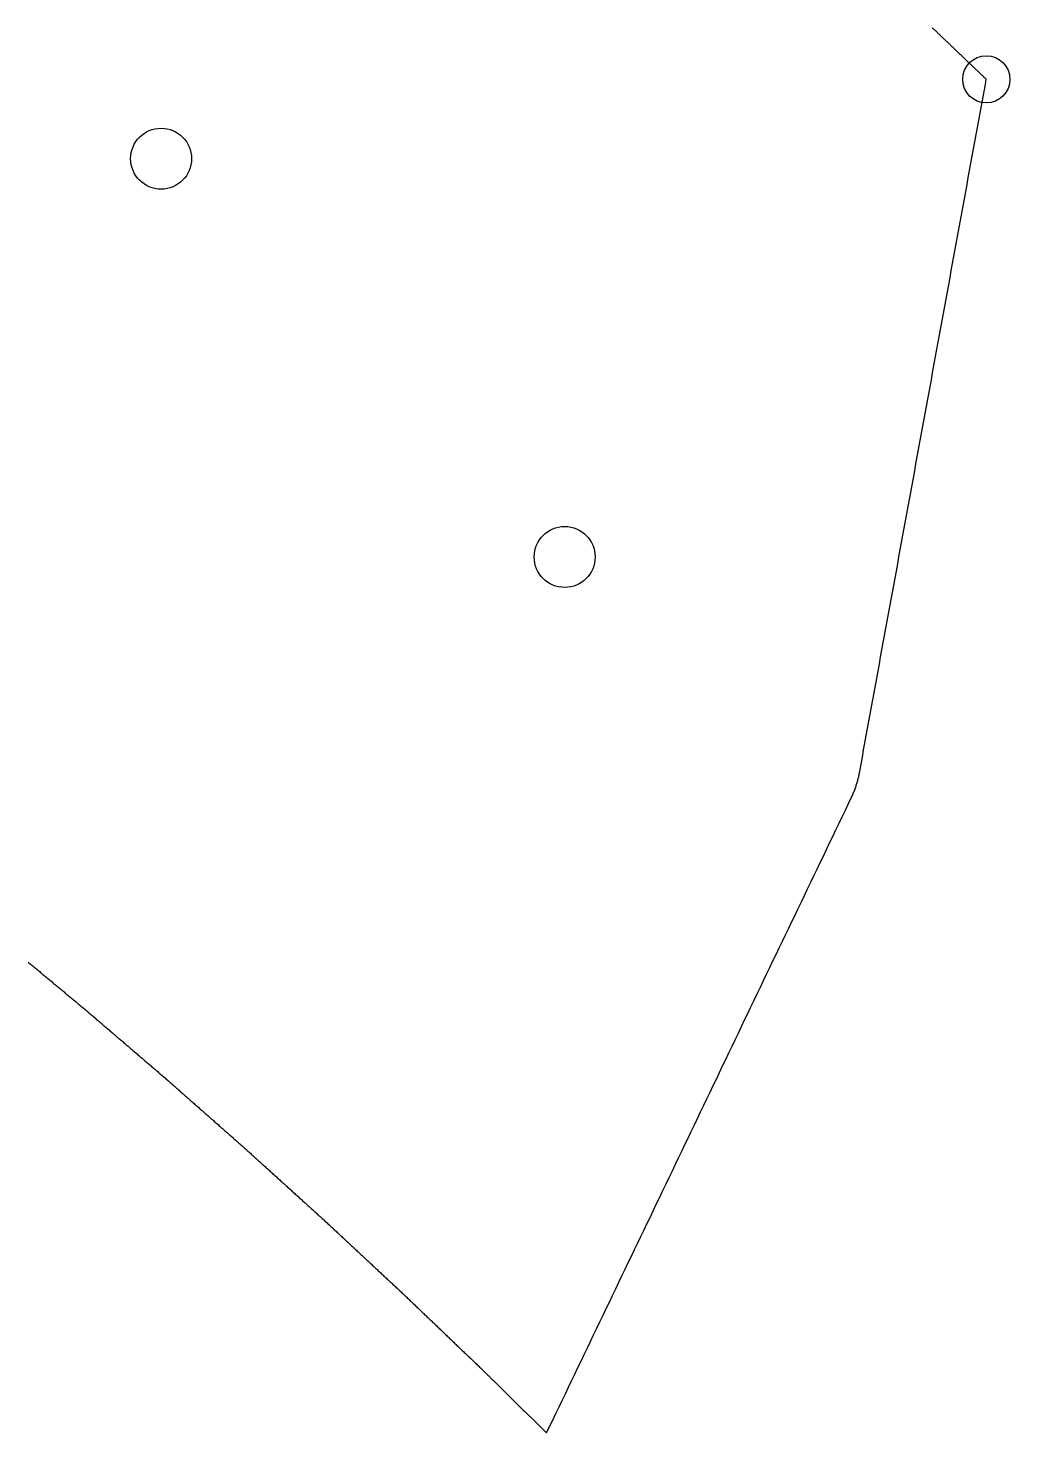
# Model space of a CAD drawing. Extents: x 1 to 322, y 1 to 270.
# Drawn here: x 193.03 to 203.42, y 1.14 to 16 of the extents above; entities that cross this region are included whole.
import ezdxf

# ---------------------------------------------------------------- set-up
doc = ezdxf.new("R2010")
doc.units = 0
doc.layers.get('0').update_dxf_attribs({"linetype": 'CONTINUOUS'})
doc.layers.add('DRILLING', color=3, linetype='CONTINUOUS')
doc.layers.add('RIB_INDICATION', color=1, linetype='CONTINUOUS')

msp = doc.modelspace()

# ---------------------------------------------------------------- linework, layer by layer
for points in [[(201.744, 7.86585, 0), (201.749, 7.87517, 0), (201.753, 7.88455, 0), (201.757, 7.89398, 0), (201.761, 7.90345, 0), (201.765, 7.91297, 0), (201.769, 7.92254, 0), (201.773, 7.93215, 0), (201.777, 7.9418, 0), (201.781, 7.95149, 0), (201.784, 7.96123, 0), (201.788, 7.971, 0), (201.791, 7.9808, 0), (201.794, 7.99064, 0), (201.797, 8.00051, 0), (201.8, 8.01041, 0), (201.803, 8.02035, 0), (201.806, 8.03031, 0), (201.809, 8.04029, 0), (201.811, 8.05031, 0), (201.814, 8.06034, 0), (201.816, 8.0704, 0), (201.819, 8.08047, 0), (201.821, 8.09057, 0), (201.823, 8.10068, 0), (201.825, 8.11081, 0), (201.83, 8.13694, 0), (201.844, 8.21265, 0), (201.858, 8.28836, 0), (201.871, 8.36406, 0), (201.885, 8.43977, 0), (201.899, 8.51548, 0), (201.913, 8.59119, 0), (201.927, 8.66689, 0), (201.941, 8.7426, 0), (201.955, 8.81831, 0), (201.968, 8.89401, 0), (201.982, 8.96972, 0), (201.996, 9.04543, 0), (202.01, 9.12114, 0), (202.024, 9.19684, 0), (202.038, 9.27255, 0), (202.051, 9.34826, 0), (202.065, 9.42396, 0), (202.079, 9.49967, 0), (202.093, 9.57538, 0), (202.107, 9.65109, 0), (202.121, 9.72679, 0), (202.135, 9.8025, 0), (202.148, 9.87821, 0), (202.162, 9.95391, 0), (202.176, 10.0296, 0), (202.19, 10.1053, 0), (202.204, 10.181, 0), (202.218, 10.2567, 0), (202.232, 10.3324, 0), (202.245, 10.4082, 0), (202.259, 10.4839, 0), (202.273, 10.5596, 0), (202.287, 10.6353, 0), (202.301, 10.711, 0), (202.315, 10.7867, 0), (202.328, 10.8624, 0), (202.342, 10.9381, 0), (202.356, 11.0138, 0), (202.37, 11.0895, 0), (202.384, 11.1652, 0), (202.398, 11.2409, 0), (202.412, 11.3166, 0), (202.425, 11.3923, 0), (202.439, 11.4681, 0), (202.453, 11.5438, 0), (202.467, 11.6195, 0), (202.481, 11.6952, 0), (202.495, 11.7709, 0), (202.509, 11.8466, 0), (202.522, 11.9223, 0), (202.536, 11.998, 0), (202.55, 12.0737, 0), (202.564, 12.1494, 0), (202.578, 12.2251, 0), (202.592, 12.3008, 0), (202.605, 12.3765, 0), (202.619, 12.4522, 0), (202.633, 12.528, 0), (202.647, 12.6037, 0), (202.661, 12.6794, 0), (202.675, 12.7551, 0), (202.689, 12.8308, 0), (202.702, 12.9065, 0), (202.716, 12.9822, 0), (202.73, 13.0579, 0), (202.744, 13.1336, 0), (202.758, 13.2093, 0), (202.772, 13.285, 0), (202.786, 13.3607, 0), (202.799, 13.4364, 0), (202.813, 13.5121, 0), (202.827, 13.5879, 0), (202.841, 13.6636, 0), (202.855, 13.7393, 0), (202.869, 13.815, 0), (202.883, 13.8907, 0), (202.896, 13.9664, 0), (202.91, 14.0421, 0), (202.924, 14.1178, 0), (202.938, 14.1935, 0), (202.952, 14.2692, 0), (202.966, 14.3449, 0), (202.979, 14.4206, 0), (202.993, 14.4963, 0), (203.007, 14.572, 0), (203.021, 14.6478, 0), (203.035, 14.7235, 0), (203.049, 14.7992, 0), (203.063, 14.8749, 0), (203.076, 14.9506, 0), (203.09, 15.0263, 0), (203.104, 15.102, 0), (203.118, 15.1777, 0), (203.132, 15.2534, 0), (203.146, 15.3291, 0), (203.16, 15.4048, 0), (203.168, 15.461, 0), (203.161, 15.4673, 0), (203.155, 15.4735, 0), (203.148, 15.4798, 0), (203.142, 15.486, 0), (203.135, 15.4923, 0), (203.128, 15.4985, 0), (203.122, 15.5048, 0), (203.115, 15.511, 0), (203.109, 15.5173, 0), (203.102, 15.5235, 0), (203.096, 15.5298, 0), (203.089, 15.536, 0), (203.083, 15.5423, 0), (203.076, 15.5485, 0), (203.07, 15.5548, 0), (203.063, 15.561, 0), (203.057, 15.5673, 0), (203.05, 15.5735, 0), (203.043, 15.5798, 0), (203.037, 15.586, 0), (203.03, 15.5923, 0), (203.024, 15.5985, 0), (203.017, 15.6047, 0), (203.011, 15.611, 0), (203.004, 15.6172, 0), (202.998, 15.6235, 0), (202.991, 15.6297, 0), (202.985, 15.636, 0), (202.978, 15.6422, 0), (202.972, 15.6485, 0), (202.965, 15.6547, 0), (202.958, 15.661, 0), (202.952, 15.6672, 0), (202.945, 15.6735, 0), (202.939, 15.6797, 0), (202.932, 15.686, 0), (202.926, 15.6922, 0), (202.919, 15.6985, 0), (202.913, 15.7047, 0), (202.906, 15.711, 0), (202.9, 15.7172, 0), (202.893, 15.7235, 0), (202.887, 15.7297, 0), (202.88, 15.736, 0), (202.873, 15.7422, 0), (202.867, 15.7484, 0), (202.86, 15.7547, 0), (202.854, 15.7609, 0), (202.847, 15.7672, 0), (202.841, 15.7734, 0), (202.834, 15.7797, 0), (202.828, 15.7859, 0), (202.821, 15.7922, 0), (202.815, 15.7984, 0), (202.808, 15.8047, 0), (202.802, 15.8109, 0), (202.795, 15.8172, 0), (202.788, 15.8234, 0), (202.782, 15.8297, 0), (202.775, 15.8359, 0), (202.769, 15.8422, 0), (202.762, 15.8484, 0), (202.756, 15.8547, 0), (202.749, 15.8609, 0), (202.743, 15.8672, 0), (202.736, 15.8734, 0), (202.73, 15.8797, 0), (202.723, 15.8859, 0), (202.717, 15.8921, 0), (202.71, 15.8984, 0), (202.703, 15.9046, 0), (202.697, 15.9109, 0), (202.69, 15.9171, 0), (202.684, 15.9234, 0), (202.677, 15.9296, 0), (202.671, 15.9359, 0), (202.664, 15.9421, 0), (202.658, 15.9484, 0), (202.651, 15.9546, 0), (202.645, 15.9609, 0), (202.638, 15.9671, 0), (202.632, 15.9734, 0), (202.625, 15.9796, 0), (202.618, 15.9859, 0), (202.612, 15.9921, 0), (202.605, 15.9984, 0), (202.599, 16.0046, 0)], [(193.028, 6.12011, 0), (193.037, 6.11282, 0), (193.046, 6.10554, 0), (193.054, 6.09825, 0), (193.063, 6.09096, 0), (193.072, 6.08368, 0), (193.081, 6.07639, 0), (193.089, 6.0691, 0), (193.098, 6.06182, 0), (193.107, 6.05453, 0), (193.116, 6.04724, 0), (193.124, 6.03996, 0), (193.133, 6.03267, 0), (193.142, 6.02539, 0), (193.151, 6.0181, 0), (193.159, 6.01081, 0), (193.168, 6.00353, 0), (193.177, 5.99624, 0), (193.186, 5.98895, 0), (193.194, 5.98167, 0), (193.203, 5.97438, 0), (193.212, 5.96709, 0), (193.221, 5.95981, 0), (193.229, 5.95252, 0), (193.238, 5.94523, 0), (193.247, 5.93795, 0), (193.256, 5.93066, 0), (193.264, 5.92338, 0), (193.273, 5.91609, 0), (193.282, 5.9088, 0), (193.291, 5.90152, 0), (193.299, 5.89423, 0), (193.308, 5.88694, 0), (193.317, 5.87966, 0), (193.326, 5.87237, 0), (193.335, 5.86508, 0), (193.343, 5.8578, 0), (193.352, 5.85051, 0), (193.361, 5.84323, 0), (193.37, 5.83594, 0), (193.378, 5.82865, 0), (193.387, 5.82137, 0), (193.396, 5.81408, 0), (193.405, 5.80679, 0), (193.413, 5.79951, 0), (193.422, 5.79222, 0), (193.431, 5.78493, 0), (193.44, 5.77765, 0), (193.448, 5.77036, 0), (193.457, 5.76308, 0), (193.466, 5.75579, 0), (193.475, 5.7485, 0), (193.483, 5.74122, 0), (193.492, 5.73393, 0), (193.501, 5.72664, 0), (193.51, 5.71936, 0), (193.518, 5.71207, 0), (193.527, 5.70478, 0), (193.536, 5.6975, 0), (193.545, 5.69021, 0), (193.553, 5.68293, 0), (193.562, 5.67564, 0), (193.571, 5.66835, 0), (193.58, 5.66107, 0), (193.588, 5.65378, 0), (193.597, 5.64649, 0), (193.606, 5.63921, 0), (193.615, 5.63192, 0), (193.624, 5.62463, 0), (193.632, 5.61735, 0), (193.641, 5.60993, 0), (193.65, 5.60246, 0), (193.658, 5.59499, 0), (193.667, 5.58752, 0), (193.676, 5.58005, 0), (193.685, 5.57259, 0), (193.693, 5.56512, 0), (193.702, 5.55765, 0), (193.711, 5.55018, 0), (193.719, 5.54271, 0), (193.728, 5.53525, 0), (193.737, 5.52778, 0), (193.746, 5.52031, 0), (193.754, 5.51284, 0), (193.763, 5.50537, 0), (193.772, 5.4979, 0), (193.781, 5.49044, 0), (193.789, 5.48297, 0), (193.798, 5.4755, 0), (193.807, 5.46803, 0), (193.815, 5.46056, 0), (193.824, 5.4531, 0), (193.833, 5.44563, 0), (193.842, 5.43816, 0), (193.85, 5.43069, 0), (193.859, 5.42322, 0), (193.868, 5.41576, 0), (193.876, 5.40829, 0), (193.885, 5.40082, 0), (193.894, 5.39335, 0), (193.903, 5.38588, 0), (193.911, 5.37841, 0), (193.92, 5.37095, 0), (193.929, 5.36348, 0), (193.937, 5.35601, 0), (193.946, 5.34854, 0), (193.955, 5.34107, 0), (193.964, 5.33361, 0), (193.972, 5.32614, 0), (193.981, 5.31867, 0), (193.99, 5.3112, 0), (193.999, 5.30373, 0), (194.007, 5.29627, 0), (194.016, 5.2888, 0), (194.025, 5.28133, 0), (194.033, 5.27386, 0), (194.042, 5.26639, 0), (194.051, 5.25892, 0), (194.06, 5.25146, 0), (194.068, 5.24399, 0), (194.077, 5.23652, 0), (194.086, 5.22905, 0), (194.094, 5.22158, 0), (194.103, 5.21412, 0), (194.112, 5.20665, 0), (194.121, 5.19918, 0), (194.129, 5.19171, 0), (194.138, 5.18424, 0), (194.147, 5.17678, 0), (194.155, 5.16931, 0), (194.164, 5.16184, 0), (194.173, 5.15437, 0), (194.182, 5.1469, 0), (194.19, 5.13943, 0), (194.199, 5.13197, 0), (194.208, 5.1245, 0), (194.216, 5.11703, 0), (194.225, 5.10956, 0), (194.234, 5.10209, 0), (194.243, 5.09463, 0), (194.251, 5.08716, 0), (194.26, 5.07969, 0), (194.269, 5.07222, 0), (194.278, 5.06475, 0), (194.286, 5.05729, 0), (194.295, 5.04982, 0), (194.304, 5.04235, 0), (194.312, 5.03488, 0), (194.321, 5.02741, 0), (194.33, 5.01994, 0), (194.339, 5.01248, 0), (194.347, 5.00501, 0), (194.356, 4.99754, 0), (194.365, 4.99007, 0), (194.373, 4.9826, 0), (194.382, 4.97514, 0), (194.391, 4.96767, 0), (194.4, 4.9602, 0), (194.408, 4.95273, 0), (194.417, 4.94526, 0), (194.426, 4.9378, 0), (194.434, 4.93033, 0), (194.443, 4.92286, 0), (194.452, 4.91539, 0), (194.461, 4.90792, 0), (194.469, 4.90045, 0), (194.478, 4.89299, 0), (194.487, 4.88538, 0), (194.495, 4.87773, 0), (194.504, 4.87008, 0), (194.513, 4.86242, 0), (194.521, 4.85477, 0), (194.53, 4.84712, 0), (194.539, 4.83947, 0), (194.548, 4.83182, 0), (194.556, 4.82417, 0), (194.565, 4.81652, 0), (194.574, 4.80887, 0), (194.582, 4.80122, 0), (194.591, 4.79357, 0), (194.6, 4.78592, 0), (194.608, 4.77827, 0), (194.617, 4.77062, 0), (194.626, 4.76297, 0), (194.634, 4.75532, 0), (194.643, 4.74767, 0), (194.652, 4.74002, 0), (194.66, 4.73237, 0), (194.669, 4.72472, 0), (194.678, 4.71707, 0), (194.686, 4.70942, 0), (194.695, 4.70177, 0), (194.704, 4.69411, 0), (194.712, 4.68646, 0), (194.721, 4.67881, 0), (194.73, 4.67116, 0), (194.739, 4.66351, 0), (194.747, 4.65586, 0), (194.756, 4.64821, 0), (194.765, 4.64056, 0), (194.773, 4.63291, 0), (194.782, 4.62526, 0), (194.791, 4.61761, 0), (194.799, 4.60996, 0), (194.808, 4.60231, 0), (194.817, 4.59466, 0), (194.825, 4.58701, 0), (194.834, 4.57936, 0), (194.843, 4.57171, 0), (194.851, 4.56406, 0), (194.86, 4.55641, 0), (194.869, 4.54876, 0), (194.877, 4.54111, 0), (194.886, 4.53346, 0), (194.895, 4.5258, 0), (194.903, 4.51815, 0), (194.912, 4.5105, 0), (194.921, 4.50285, 0), (194.93, 4.4952, 0), (194.938, 4.48755, 0), (194.947, 4.4799, 0), (194.956, 4.47225, 0), (194.964, 4.4646, 0), (194.973, 4.45695, 0), (194.982, 4.4493, 0), (194.99, 4.44165, 0), (194.999, 4.434, 0), (195.008, 4.42635, 0), (195.016, 4.4187, 0), (195.025, 4.41105, 0), (195.034, 4.4034, 0), (195.042, 4.39575, 0), (195.051, 4.3881, 0), (195.06, 4.38045, 0), (195.068, 4.3728, 0), (195.077, 4.36515, 0), (195.086, 4.35749, 0), (195.094, 4.34984, 0), (195.103, 4.34219, 0), (195.112, 4.33454, 0), (195.12, 4.32689, 0), (195.129, 4.31924, 0), (195.138, 4.31159, 0), (195.147, 4.30394, 0), (195.155, 4.29629, 0), (195.164, 4.28864, 0), (195.173, 4.28099, 0), (195.181, 4.27334, 0), (195.19, 4.26569, 0), (195.199, 4.25804, 0), (195.207, 4.25039, 0), (195.216, 4.24274, 0), (195.225, 4.23509, 0), (195.233, 4.22744, 0), (195.242, 4.21979, 0), (195.251, 4.21214, 0), (195.259, 4.20449, 0), (195.268, 4.19684, 0), (195.277, 4.18919, 0), (195.285, 4.18153, 0), (195.294, 4.17388, 0), (195.303, 4.16623, 0), (195.311, 4.15858, 0), (195.32, 4.15093, 0), (195.329, 4.14313, 0), (195.337, 4.1353, 0), (195.346, 4.12747, 0), (195.355, 4.11963, 0), (195.363, 4.1118, 0), (195.372, 4.10397, 0), (195.381, 4.09613, 0), (195.389, 4.0883, 0), (195.398, 4.08047, 0), (195.407, 4.07263, 0), (195.415, 4.0648, 0), (195.424, 4.05697, 0), (195.433, 4.04913, 0), (195.441, 4.0413, 0), (195.45, 4.03347, 0), (195.458, 4.02563, 0), (195.467, 4.0178, 0), (195.476, 4.00997, 0), (195.484, 4.00213, 0), (195.493, 3.9943, 0), (195.502, 3.98647, 0), (195.51, 3.97863, 0), (195.519, 3.9708, 0), (195.528, 3.96297, 0), (195.536, 3.95513, 0), (195.545, 3.9473, 0), (195.554, 3.93947, 0), (195.562, 3.93163, 0), (195.571, 3.9238, 0), (195.579, 3.91597, 0), (195.588, 3.90813, 0), (195.597, 3.9003, 0), (195.605, 3.89247, 0), (195.614, 3.88463, 0), (195.623, 3.8768, 0), (195.631, 3.86897, 0), (195.64, 3.86113, 0), (195.649, 3.8533, 0), (195.657, 3.84547, 0), (195.666, 3.83763, 0), (195.675, 3.8298, 0), (195.683, 3.82197, 0), (195.692, 3.81413, 0), (195.7, 3.8063, 0), (195.709, 3.79847, 0), (195.718, 3.79063, 0), (195.726, 3.7828, 0), (195.735, 3.77497, 0), (195.744, 3.76713, 0), (195.752, 3.7593, 0), (195.761, 3.75147, 0), (195.77, 3.74363, 0), (195.778, 3.7358, 0), (195.787, 3.72797, 0), (195.796, 3.72013, 0), (195.804, 3.7123, 0), (195.813, 3.70447, 0), (195.821, 3.69663, 0), (195.83, 3.6888, 0), (195.839, 3.68097, 0), (195.847, 3.67313, 0), (195.856, 3.6653, 0), (195.865, 3.65747, 0), (195.873, 3.64963, 0), (195.882, 3.6418, 0), (195.891, 3.63397, 0), (195.899, 3.62613, 0), (195.908, 3.6183, 0), (195.917, 3.61047, 0), (195.925, 3.60263, 0), (195.934, 3.5948, 0), (195.942, 3.58697, 0), (195.951, 3.57913, 0), (195.96, 3.5713, 0), (195.968, 3.56347, 0), (195.977, 3.55563, 0), (195.986, 3.5478, 0), (195.994, 3.53997, 0), (196.003, 3.53213, 0), (196.012, 3.5243, 0), (196.02, 3.51647, 0), (196.029, 3.50863, 0), (196.038, 3.5008, 0), (196.046, 3.49297, 0), (196.055, 3.48513, 0), (196.063, 3.4773, 0), (196.072, 3.46947, 0), (196.081, 3.46163, 0), (196.089, 3.4538, 0), (196.098, 3.44597, 0), (196.107, 3.43813, 0), (196.115, 3.4303, 0), (196.124, 3.42247, 0), (196.133, 3.41463, 0), (196.141, 3.4068, 0), (196.15, 3.39897, 0), (196.159, 3.39113, 0), (196.167, 3.38314, 0), (196.176, 3.37513, 0), (196.184, 3.36711, 0), (196.193, 3.35909, 0), (196.202, 3.35108, 0), (196.21, 3.34306, 0), (196.219, 3.33504, 0), (196.227, 3.32703, 0), (196.236, 3.31901, 0), (196.245, 3.31099, 0), (196.253, 3.30298, 0), (196.262, 3.29496, 0), (196.27, 3.28694, 0), (196.279, 3.27893, 0), (196.288, 3.27091, 0), (196.296, 3.26289, 0), (196.305, 3.25488, 0), (196.313, 3.24686, 0), (196.322, 3.23884, 0), (196.331, 3.23083, 0), (196.339, 3.22281, 0), (196.348, 3.21479, 0), (196.356, 3.20678, 0), (196.365, 3.19876, 0), (196.374, 3.19074, 0), (196.382, 3.18273, 0), (196.391, 3.17471, 0), (196.399, 3.16669, 0), (196.408, 3.15868, 0), (196.417, 3.15066, 0), (196.425, 3.14264, 0), (196.434, 3.13463, 0), (196.442, 3.12661, 0), (196.451, 3.11859, 0), (196.46, 3.11057, 0), (196.468, 3.10256, 0), (196.477, 3.09454, 0), (196.486, 3.08652, 0), (196.494, 3.07851, 0), (196.503, 3.07049, 0), (196.511, 3.06247, 0), (196.52, 3.05446, 0), (196.529, 3.04644, 0), (196.537, 3.03842, 0), (196.546, 3.03041, 0), (196.554, 3.02239, 0), (196.563, 3.01437, 0), (196.572, 3.00636, 0), (196.58, 2.99834, 0), (196.589, 2.99032, 0), (196.597, 2.98231, 0), (196.606, 2.97429, 0), (196.615, 2.96627, 0), (196.623, 2.95826, 0), (196.632, 2.95024, 0), (196.64, 2.94222, 0), (196.649, 2.93421, 0), (196.658, 2.92619, 0), (196.666, 2.91817, 0), (196.675, 2.91016, 0), (196.683, 2.90214, 0), (196.692, 2.89412, 0), (196.701, 2.88611, 0), (196.709, 2.87809, 0), (196.718, 2.87007, 0), (196.726, 2.86206, 0), (196.735, 2.85404, 0), (196.744, 2.84602, 0), (196.752, 2.83801, 0), (196.761, 2.82999, 0), (196.769, 2.82197, 0), (196.778, 2.81396, 0), (196.787, 2.80594, 0), (196.795, 2.79792, 0), (196.804, 2.78991, 0), (196.812, 2.78189, 0), (196.821, 2.77387, 0), (196.83, 2.76586, 0), (196.838, 2.75784, 0), (196.847, 2.74982, 0), (196.855, 2.74181, 0), (196.864, 2.73379, 0), (196.873, 2.72577, 0), (196.881, 2.71776, 0), (196.89, 2.70974, 0), (196.899, 2.70172, 0), (196.907, 2.6937, 0), (196.916, 2.68569, 0), (196.924, 2.67767, 0), (196.933, 2.66965, 0), (196.942, 2.66164, 0), (196.95, 2.65362, 0), (196.959, 2.6456, 0), (196.967, 2.63759, 0), (196.976, 2.62957, 0), (196.985, 2.62155, 0), (196.993, 2.61354, 0), (197.002, 2.60536, 0), (197.01, 2.59716, 0), (197.019, 2.58896, 0), (197.027, 2.58076, 0), (197.036, 2.57255, 0), (197.045, 2.56435, 0), (197.053, 2.55615, 0), (197.062, 2.54795, 0), (197.07, 2.53975, 0), (197.079, 2.53155, 0), (197.087, 2.52335, 0), (197.096, 2.51515, 0), (197.105, 2.50695, 0), (197.113, 2.49875, 0), (197.122, 2.49055, 0), (197.13, 2.48235, 0), (197.139, 2.47415, 0), (197.147, 2.46595, 0), (197.156, 2.45775, 0), (197.164, 2.44955, 0), (197.173, 2.44134, 0), (197.182, 2.43314, 0), (197.19, 2.42494, 0), (197.199, 2.41674, 0), (197.207, 2.40854, 0), (197.216, 2.40034, 0), (197.224, 2.39214, 0), (197.233, 2.38394, 0), (197.242, 2.37574, 0), (197.25, 2.36754, 0), (197.259, 2.35934, 0), (197.267, 2.35114, 0), (197.276, 2.34294, 0), (197.284, 2.33474, 0), (197.293, 2.32654, 0), (197.302, 2.31833, 0), (197.31, 2.31013, 0), (197.319, 2.30193, 0), (197.327, 2.29373, 0), (197.336, 2.28553, 0), (197.344, 2.27733, 0), (197.353, 2.26913, 0), (197.361, 2.26093, 0), (197.37, 2.25273, 0), (197.379, 2.24453, 0), (197.387, 2.23633, 0), (197.396, 2.22813, 0), (197.404, 2.21993, 0), (197.413, 2.21173, 0), (197.421, 2.20353, 0), (197.43, 2.19533, 0), (197.439, 2.18712, 0), (197.447, 2.17892, 0), (197.456, 2.17072, 0), (197.464, 2.16252, 0), (197.473, 2.15432, 0), (197.481, 2.14612, 0), (197.49, 2.13792, 0), (197.499, 2.12972, 0), (197.507, 2.12152, 0), (197.516, 2.11332, 0), (197.524, 2.10512, 0), (197.533, 2.09692, 0), (197.541, 2.08872, 0), (197.55, 2.08052, 0), (197.559, 2.07232, 0), (197.567, 2.06411, 0), (197.576, 2.05591, 0), (197.584, 2.04771, 0), (197.593, 2.03951, 0), (197.601, 2.03131, 0), (197.61, 2.02311, 0), (197.618, 2.01491, 0), (197.627, 2.00671, 0), (197.636, 1.99851, 0), (197.644, 1.99031, 0), (197.653, 1.98211, 0), (197.661, 1.97391, 0), (197.67, 1.96571, 0), (197.678, 1.95751, 0), (197.687, 1.94931, 0), (197.696, 1.94111, 0), (197.704, 1.9329, 0), (197.713, 1.9247, 0), (197.721, 1.9165, 0), (197.73, 1.9083, 0), (197.738, 1.9001, 0), (197.747, 1.8919, 0), (197.756, 1.8837, 0), (197.764, 1.8755, 0), (197.773, 1.8673, 0), (197.781, 1.8591, 0), (197.79, 1.8509, 0), (197.798, 1.8427, 0), (197.807, 1.8345, 0), (197.815, 1.8263, 0), (197.824, 1.8181, 0), (197.831, 1.811, 0), (197.838, 1.80398, 0), (197.846, 1.79697, 0), (197.853, 1.78996, 0), (197.86, 1.78295, 0), (197.867, 1.77594, 0), (197.874, 1.76893, 0), (197.881, 1.76191, 0), (197.888, 1.7549, 0), (197.895, 1.74789, 0), (197.903, 1.74088, 0), (197.91, 1.73387, 0), (197.917, 1.72685, 0), (197.924, 1.71984, 0), (197.931, 1.71283, 0), (197.938, 1.70582, 0), (197.945, 1.69881, 0), (197.953, 1.69179, 0), (197.96, 1.68478, 0), (197.967, 1.67777, 0), (197.974, 1.67076, 0), (197.981, 1.66375, 0), (197.988, 1.65673, 0), (197.995, 1.64972, 0), (198.002, 1.64271, 0), (198.01, 1.6357, 0), (198.017, 1.62869, 0), (198.024, 1.62167, 0), (198.031, 1.61466, 0), (198.038, 1.60765, 0), (198.045, 1.60064, 0), (198.052, 1.59363, 0), (198.059, 1.58661, 0), (198.067, 1.5796, 0), (198.074, 1.57259, 0), (198.081, 1.56558, 0), (198.088, 1.55857, 0), (198.095, 1.55155, 0), (198.102, 1.54454, 0), (198.109, 1.53753, 0), (198.117, 1.53052, 0), (198.124, 1.52351, 0), (198.131, 1.51649, 0), (198.138, 1.50948, 0), (198.145, 1.50247, 0), (198.152, 1.49546, 0), (198.159, 1.48845, 0), (198.166, 1.48143, 0), (198.174, 1.47442, 0), (198.181, 1.46741, 0), (198.188, 1.4604, 0), (198.195, 1.45339, 0), (198.202, 1.44637, 0), (198.209, 1.43936, 0), (198.216, 1.43235, 0), (198.223, 1.42534, 0), (198.231, 1.41833, 0), (198.238, 1.41131, 0), (198.245, 1.4043, 0), (198.252, 1.39729, 0), (198.259, 1.39028, 0), (198.266, 1.38327, 0), (198.273, 1.37626, 0), (198.281, 1.36924, 0), (198.288, 1.36223, 0), (198.295, 1.35522, 0), (198.302, 1.34821, 0), (198.309, 1.3412, 0), (198.316, 1.33418, 0), (198.323, 1.32717, 0), (198.33, 1.32016, 0), (198.338, 1.31315, 0), (198.345, 1.30614, 0), (198.352, 1.29912, 0), (198.359, 1.29211, 0), (198.366, 1.2851, 0), (198.373, 1.27809, 0), (198.38, 1.27108, 0), (198.387, 1.26406, 0), (198.395, 1.25705, 0), (198.402, 1.25004, 0), (198.409, 1.24303, 0), (198.416, 1.23602, 0), (198.423, 1.229, 0), (198.43, 1.22199, 0), (198.437, 1.21498, 0), (198.445, 1.20797, 0), (198.452, 1.20096, 0), (198.459, 1.19394, 0), (198.466, 1.18693, 0), (198.473, 1.17992, 0), (198.48, 1.17291, 0), (198.487, 1.1659, 0), (198.494, 1.15888, 0), (198.502, 1.15187, 0), (198.509, 1.14486, 0), (198.516, 1.13785, 0), (198.548, 1.20444, 0), (198.581, 1.27383, 0), (198.615, 1.34322, 0), (198.648, 1.41261, 0), (198.681, 1.482, 0), (198.715, 1.55139, 0), (198.748, 1.62078, 0), (198.781, 1.69017, 0), (198.815, 1.75956, 0), (198.848, 1.82895, 0), (198.881, 1.89834, 0), (198.914, 1.96773, 0), (198.948, 2.03712, 0), (198.981, 2.10651, 0), (199.014, 2.1759, 0), (199.048, 2.24529, 0), (199.081, 2.31468, 0), (199.114, 2.38407, 0), (199.147, 2.45346, 0), (199.181, 2.52285, 0), (199.214, 2.59224, 0), (199.247, 2.66163, 0), (199.281, 2.73102, 0), (199.314, 2.80041, 0), (199.347, 2.86979, 0), (199.381, 2.93918, 0), (199.414, 3.00857, 0), (199.447, 3.07796, 0), (199.48, 3.14735, 0), (199.514, 3.21674, 0), (199.547, 3.28613, 0), (199.58, 3.35552, 0), (199.614, 3.42491, 0), (199.647, 3.4943, 0), (199.68, 3.56369, 0), (199.713, 3.63308, 0), (199.747, 3.70247, 0), (199.78, 3.77186, 0), (199.813, 3.84125, 0), (199.847, 3.91064, 0), (199.88, 3.98003, 0), (199.913, 4.04942, 0), (199.947, 4.11881, 0), (199.98, 4.1882, 0), (200.013, 4.25759, 0), (200.046, 4.32698, 0), (200.08, 4.39637, 0), (200.113, 4.46576, 0), (200.146, 4.53515, 0), (200.18, 4.60454, 0), (200.213, 4.67393, 0), (200.246, 4.74332, 0), (200.279, 4.81271, 0), (200.313, 4.88209, 0), (200.346, 4.95148, 0), (200.379, 5.02087, 0), (200.413, 5.09026, 0), (200.446, 5.15965, 0), (200.479, 5.22904, 0), (200.513, 5.29843, 0), (200.546, 5.36782, 0), (200.579, 5.43721, 0), (200.612, 5.5066, 0), (200.646, 5.57599, 0), (200.679, 5.64538, 0), (200.712, 5.71477, 0), (200.746, 5.78416, 0), (200.779, 5.85355, 0), (200.812, 5.92294, 0), (200.845, 5.99233, 0), (200.879, 6.06172, 0), (200.912, 6.13111, 0), (200.945, 6.2005, 0), (200.979, 6.26989, 0), (201.012, 6.33928, 0), (201.045, 6.40867, 0), (201.079, 6.47806, 0), (201.112, 6.54745, 0), (201.145, 6.61684, 0), (201.178, 6.68623, 0), (201.212, 6.75562, 0), (201.245, 6.82501, 0), (201.278, 6.89439, 0), (201.312, 6.96378, 0), (201.345, 7.03317, 0), (201.378, 7.10256, 0), (201.411, 7.17195, 0), (201.445, 7.24134, 0), (201.478, 7.31073, 0), (201.511, 7.38012, 0), (201.545, 7.44951, 0), (201.578, 7.5189, 0), (201.611, 7.58829, 0), (201.645, 7.65768, 0), (201.678, 7.72707, 0), (201.711, 7.79646, 0), (201.744, 7.86585, 0)]]:
    msp.add_polyline3d(points)
at = {"layer": 'DRILLING'}
for centre in [(194.43624, 14.61953), (198.70728, 10.40547)]:
    msp.add_circle(centre, 0.3225, dxfattribs=at)
at = {"layer": 'RIB_INDICATION'}
msp.add_circle((203.1695, 15.45929), 0.25, dxfattribs=at)

doc.saveas('drawing.dxf')
